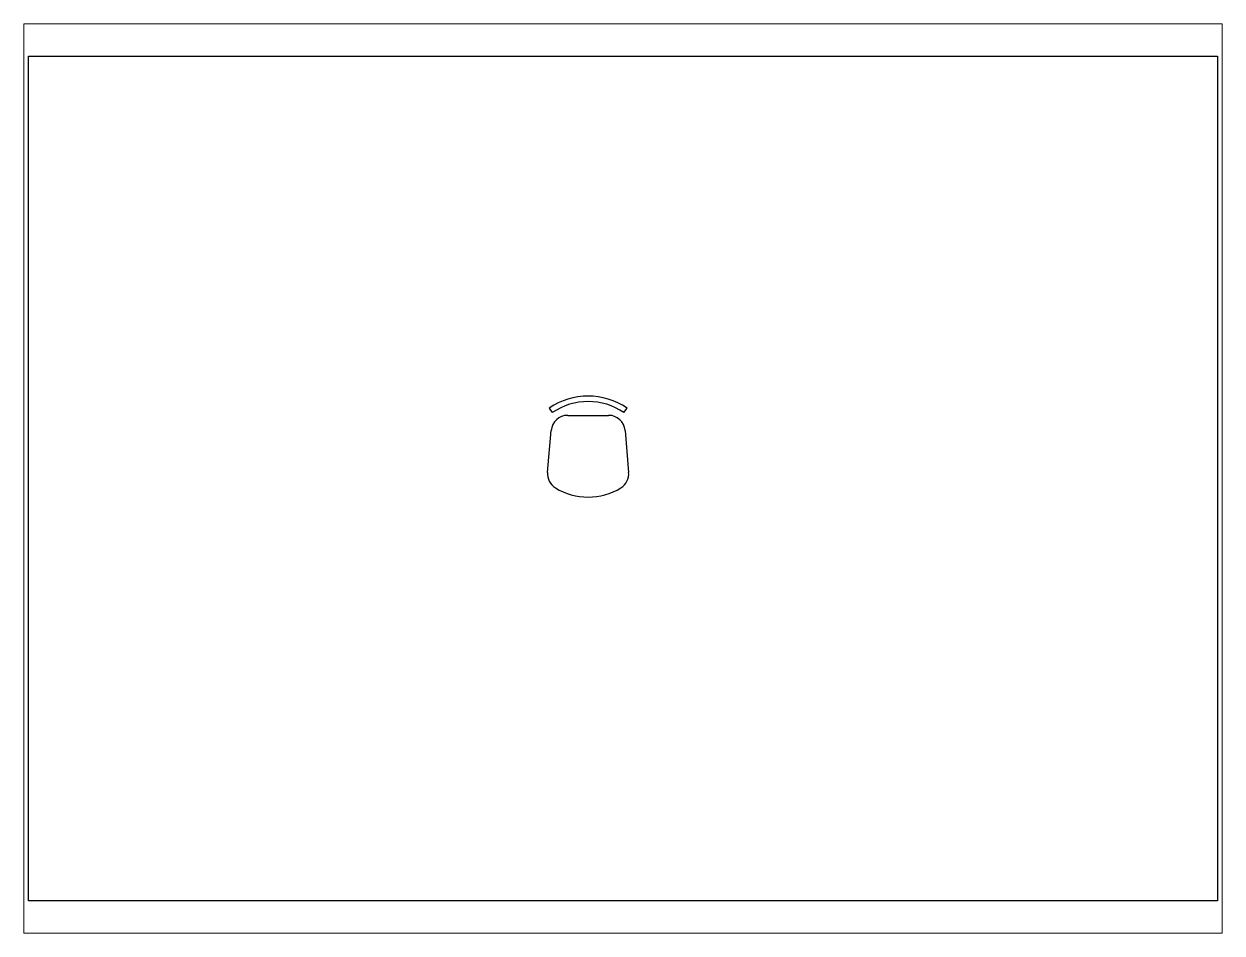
# Paper-space layout 'Layout1' of a CAD drawing. Header units: millimetres. Extents: x 26 to 231, y 20 to 176.
# The model-space entities are those that its viewports show. They can reach past a viewport. Long polylines and large blocks are cut down to what shows.
import ezdxf

# ---------------------------------------------------------------- set-up
doc = ezdxf.new("R2010")
doc.units = ezdxf.units.MM
doc.layers.add('Layer1', color=30, linetype='Continuous', lineweight=30)

msp = doc.modelspace()

# ---------------------------------------------------------------- linework, layer by layer
for p, q in [((0, 0), (0, 210)), ((297, 209.05), (297, -0.95))]:
    msp.add_line(p, q)
at = {"layer": 'Defpoints', "linetype": 'ByBlock', "lineweight": -2}
for p, q in [((130.06, 122.15), (130.84, 121.01)), ((134.68, 120.32), (144.88, 120.32)), ((148.72, 121.01), (149.5, 122.15)), ((129.66, 106.1), (130.57, 116.55)), ((148.99, 116.55), (149.9, 106.1))]:
    msp.add_line(p, q, dxfattribs=at)
for centre, radius, start, end in [((139.78, 107.94), 17.21, 55.6197, 124.3803), ((139.78, 107.94), 15.84, 55.6197, 124.3803), ((134.68, 116.2), 4.13, 90, 175.0303), ((144.88, 116.2), 4.13, 4.9697, 90), ((133.77, 105.74), 4.13, 175.0303, 238.407), ((145.79, 105.74), 4.13, 301.593, 4.9697), ((139.78, 115.51), 15.6, 238.407, 301.593)]:
    msp.add_arc(centre, radius, start, end, dxfattribs=at)
msp.add_point((139.78, 99.91), dxfattribs=at)
at = {"layer": 'Layer1'}
msp.add_lwpolyline([(0, 210), (297, 210), (297, -0.95), (0, -0.95)], close=True, dxfattribs=at)

psp = doc.layouts.get("Layout1")

# ---------------------------------------------------------------- viewports
at = {"layer": '0'}
psp.add_viewport(center=(128.5, 97.5), size=(205.6, 156), view_center_point=(148.49, 104.56), view_height=227.0423, dxfattribs=at)

doc.saveas('drawing.dxf')
